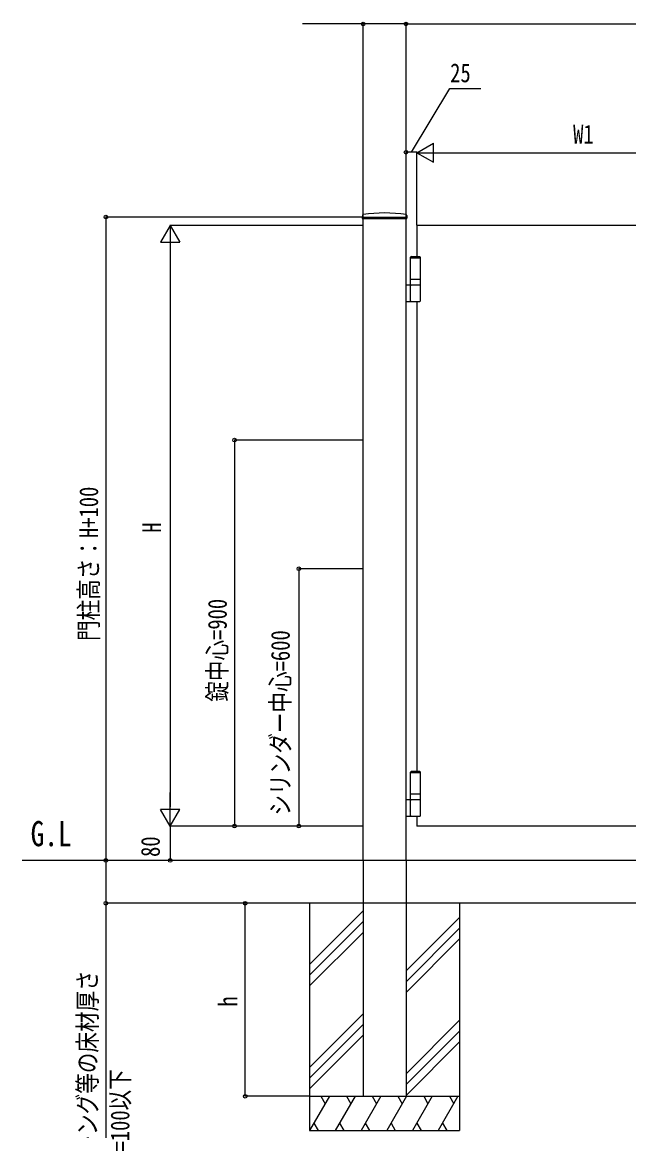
# Model space of a CAD drawing. Units: millimetres, scale not verified. Extents: x -4205 to 4205, y -2970 to 2970.
# Drawn here: x -1557 to -142, y -984 to 1601 of the extents above; entities that cross this region are included whole.
import ezdxf
from ezdxf.enums import TextEntityAlignment as Align

# ---------------------------------------------------------------- set-up
doc = ezdxf.new("R2010")
doc.units = ezdxf.units.MM
doc.header["$LTSCALE"] = 12
for name, color, linetype in [('0-2_USER1', 3, 'Continuous'), ('0-4_YKK_A1', 4, 'Continuous'), ('0-5_YKK_D', 6, 'Continuous')]:
    doc.layers.add(name, color=color, linetype=linetype)
doc.styles.add('ＭＳ ゴシック', font='')
doc.styles.get('ＭＳ ゴシック').set_extended_font_data('MS Gothic')

msp = doc.modelspace()

# ---------------------------------------------------------------- linework, layer by layer
at = {"layer": '0-4_YKK_A1'}
for p, q in [((-763.73, 1150.69), (-764.08, 1144.03)), ((-763.58, 1143.5), (-660.38, 1143.5)), ((-761.98, 1147), (-761.98, 1143.5)), ((-761.98, -353), (-761.98, 1143.5)), ((-661.98, -353), (-661.98, 1143.5)), ((-660.23, 1150.69), (-659.88, 1144.03)), ((-649.48, 1055), (-651.48, 1053)), ((-651.48, 1053), (-628.48, 1053)), ((-651.48, 1052), (-628.48, 1052)), ((-649.48, 1055), (-630.48, 1055)), ((-630.48, 1055), (-628.48, 1053)), ((-628.48, 988), (-661.98, 988)), ((-651.48, 1002), (-628.48, 1002)), ((-651.48, 951.5), (-651.48, 986.5)), ((-628.48, 951.5), (-628.48, 986.5)), ((-661.98, 950), (-629.98, 950)), ((-636.98, 950), (-636.98, -145)), ((-649.48, -145), (-651.48, -147)), ((-651.48, -147), (-628.48, -147)), ((-651.48, -148), (-628.48, -148)), ((-649.48, -145), (-630.48, -145)), ((-630.48, -145), (-628.48, -147)), ((-651.48, -198), (-628.48, -198)), ((-628.48, -212), (-661.98, -212)), ((-651.48, -248.5), (-651.48, -213.5)), ((-628.48, -248.5), (-628.48, -213.5)), ((-661.98, -250), (-629.98, -250)), ((-636.98, -250), (-636.98, -273)), ((163.02, -273), (-636.98, -273)), ((1544.02, -353), (-1557.36, -353)), ((-761.98, -353), (-761.98, -903)), ((-661.98, -353), (-661.98, -903)), ((1544.02, -453), (-1147.71, -453)), ((-886.98, -453), (-886.98, -983)), ((-536.98, -453), (-536.98, -983)), ((-761.98, -470.79), (-886.98, -595.79)), ((-536.98, -485.79), (-661.98, -610.79)), ((-761.98, -495.79), (-886.98, -620.79)), ((-536.98, -510.79), (-661.98, -635.79)), ((-761.98, -520.79), (-886.98, -645.79)), ((-536.98, -535.79), (-661.98, -660.79)), ((-761.98, -710.79), (-886.98, -835.79)), ((-761.98, -735.79), (-886.98, -860.79)), ((-536.98, -725.79), (-661.98, -850.79)), ((-761.98, -760.79), (-886.98, -885.79)), ((-536.98, -750.79), (-661.98, -875.79)), ((-536.98, -775.79), (-661.98, -900.79)), ((-886.98, -903), (-536.98, -903)), ((-840.79, -903), (-886.98, -983)), ((-860.79, -903), (-850.79, -920.32)), ((-780.79, -903), (-826.98, -983)), ((-800.79, -903), (-790.79, -920.32)), ((-720.79, -903), (-766.98, -983)), ((-761.98, -903), (-661.98, -903)), ((-740.79, -903), (-730.79, -920.32)), ((-660.79, -903), (-706.98, -983)), ((-680.79, -903), (-670.79, -920.32)), ((-600.79, -903), (-646.98, -983)), ((-620.79, -903), (-610.79, -920.32)), ((-540.79, -903), (-586.98, -983)), ((-560.79, -903), (-550.79, -920.32)), ((-876.98, -965.68), (-866.98, -983)), ((-816.98, -965.68), (-806.98, -983)), ((-756.98, -965.68), (-746.98, -983)), ((-696.98, -965.68), (-686.98, -983)), ((-636.98, -965.68), (-626.98, -983)), ((-576.98, -965.68), (-566.98, -983)), ((-886.98, -983), (-536.98, -983))]:
    msp.add_line(p, q, dxfattribs=at)
for points in [[(-761.98, 1147), (-661.98, 1147), (-661.98, 1143.5)], [(163.02, 1127), (-636.98, 1127), (-636.98, 1055)], [(-651.48, 988), (-651.48, 1002), (-651.48, 1053)], [(-628.48, 988), (-628.48, 1002), (-628.48, 1053)], [(-651.48, -212), (-651.48, -198), (-651.48, -147)], [(-628.48, -212), (-628.48, -198), (-628.48, -147)]]:
    msp.add_lwpolyline(points, dxfattribs=at)
for centre, radius, start, end in [((-763.58, 1144), 0.5, 177, 270), ((-761.73, 1150.58), 2, 99.00123, 177), ((-711.98, 836.5), 320, 80.99877, 99.00123), ((-662.23, 1150.58), 2, 3, 80.99877), ((-660.38, 1144), 0.5, 270, 3), ((-649.98, 986.5), 1.5, 90, 180), ((-629.98, 986.5), 1.5, 360, 90), ((-649.98, 951.5), 1.5, 180, 270), ((-629.98, 951.5), 1.5, 270, 360), ((-649.98, -213.5), 1.5, 90, 180), ((-629.98, -213.5), 1.5, 360, 90), ((-649.98, -248.5), 1.5, 180, 270), ((-629.98, -248.5), 1.5, 270, 360)]:
    msp.add_arc(centre, radius, start, end, dxfattribs=at)
at = {"layer": '0-5_YKK_D'}
for p, q in [((-761.98, 1148), (-761.98, 1598)), ((-661.98, 1148), (-661.98, 1598)), ((-661.98, 1148), (-661.98, 1598)), ((-661.98, 1597), (994.02, 1597)), ((-636.98, 1297), (-598.01, 1319.5)), ((-598.01, 1274.5), (-598.01, 1319.5)), ((-661.98, 1148), (-661.98, 1299)), ((-636.98, 1298), (-661.98, 1298)), ((-636.98, 1128), (-636.98, 1299)), ((-636.98, 1128), (-636.98, 1298)), ((-636.98, 1297), (-598.01, 1274.5)), ((-636.98, 1297), (-559.04, 1297)), ((-591.98, 1297), (118.02, 1297)), ((-762.98, 1147), (-1362.98, 1147)), ((-1361.98, 1147), (-1361.98, -353)), ((-1211.98, 1127), (-1234.48, 1088.03)), ((-762.98, 1127), (-1212.98, 1127)), ((-1211.98, 1127), (-1189.48, 1088.03)), ((-1211.98, 1127), (-1211.98, 1049.06)), ((-1234.48, 1088.03), (-1189.48, 1088.03)), ((-1211.98, 1082), (-1211.98, -228)), ((-762.98, 627), (-1062.98, 627)), ((-1061.98, 627), (-1061.98, -273)), ((-762.98, 327), (-912.98, 327)), ((-911.98, 327), (-911.98, -273)), ((-1211.98, -273), (-1211.98, -195.06)), ((-1211.98, -273), (-1234.48, -234.03)), ((-1189.48, -234.03), (-1234.48, -234.03)), ((-1211.98, -273), (-1189.48, -234.03)), ((-762.98, -273), (-1212.98, -273)), ((-762.98, -273), (-1212.98, -273)), ((-1211.98, -273), (-1211.98, -353)), ((-762.98, -273), (-1062.98, -273)), ((-762.98, -273), (-912.98, -273)), ((-937.7, -353), (-1362.98, -353)), ((-937.7, -353), (-1212.98, -353)), ((-1148.71, -453), (-1362.98, -453)), ((-887.98, -453), (-1037.98, -453)), ((-1036.98, -903), (-1036.98, -453)), ((-887.98, -903), (-1037.98, -903))]:
    msp.add_line(p, q, dxfattribs=at)
for points in [[(-661.98, 1597), (-761.98, 1597), (-903.78, 1597)], [(-649.48, 1298), (-560.04, 1447), (-487.64, 1447)], [(-1361.98, -353), (-1361.98, -453), (-1361.98, -1337.2)]]:
    msp.add_lwpolyline(points, dxfattribs=at)
for centre in [(-761.98, 1597), (-661.98, 1597), (-661.98, 1597), (-661.98, 1298), (-1361.98, 1147), (-1061.98, 627), (-911.98, 327), (-1061.98, -273), (-911.98, -273), (-1361.98, -353), (-1361.98, -353), (-1211.98, -353), (-1361.98, -453), (-1036.98, -453), (-1036.98, -903)]:
    msp.add_circle(centre, 4.25, dxfattribs=at)

# ---------------------------------------------------------------- texts
at = {"layer": '0-2_USER1', "style": 'ＭＳ ゴシック', "width": 0.8}
msp.add_text('G.L', height=58.65, dxfattribs=at).set_placement((-1537.55, -337.54), align=Align.BOTTOM_LEFT)
at = {"layer": '0-5_YKK_D', "style": 'ＭＳ ゴシック', "width": 0.8}
for s, p in [('25', (-559.04, 1448)), ('W1', (-272.18, 1305))]:
    msp.add_text(s, height=43.99, dxfattribs=at).set_placement(p, align=Align.BOTTOM_LEFT)
for s, p in [('門柱高さ：H+100', (-1366.98, 158.6)), ('H', (-1219.98, 411)), ('錠中心=900', (-1066.98, 17)), ('シリンダー中心=600', (-919.98, -248.2)), ('80', (-1223.15, -344.94)), ('インターロッキング等の床材厚さ', (-1369.98, -1329.2)), ('h', (-1041.98, -694)), ('=100以下', (-1293.98, -1031.6))]:
    msp.add_text(s, height=43.99, rotation=90, dxfattribs=at).set_placement(p, align=Align.BOTTOM_LEFT)

doc.saveas('drawing.dxf')
